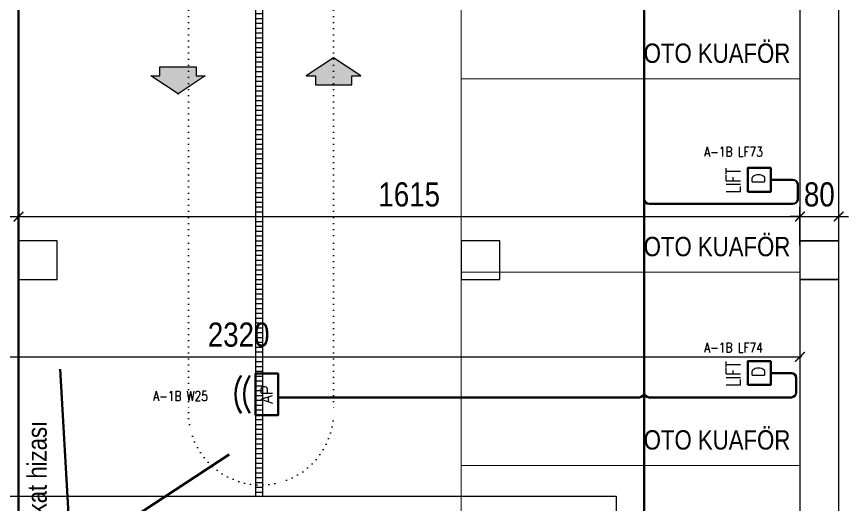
# Model space of a CAD drawing. Header units: metres. Extents: x -13621 to 152406, y -16073 to 22221.
# Drawn here: x 7521 to 9240, y 335 to 1344 of the extents above; entities that cross this region are included whole.
import ezdxf
from ezdxf.enums import TextEntityAlignment as Align

# ---------------------------------------------------------------- set-up
doc = ezdxf.new("R2010")
doc.units = ezdxf.units.M
doc.header["$LTSCALE"] = 100
doc.header["$MEASUREMENT"] = 0
doc.linetypes.add('DOT2', pattern=[0.125, 0, -0.125])
doc.linetypes.add('HIDDEN', pattern=[0.375, 0.25, -0.125])
doc.layers.get('0').update_dxf_attribs({"color": 9, "lineweight": 9})
for name, color, linetype, lineweight in [('00', 9, 'Continuous', 9), ('01', 9, 'Continuous', 9), ('06D', 9, 'Continuous', 9), ('20', 9, 'DOT2', 9), ('21', 9, 'Continuous', 9), ('25', 9, 'Continuous', 9), ('Data  Tavan', 170, 'Continuous', 30), ('E-ACCESS POINT (KABLOSUZ ERİŞİM İÇİN)', 7, 'Continuous', 30), ('E-DAHİLİ DOME KAMERA', 7, 'Continuous', 30), ('E-DAHİLİ KAMERA', 7, 'Continuous', 30), ('E-DATA LIFT PRIZI', 7, 'Continuous', 30), ('E-YAZI', 7, 'Continuous', 30)]:
    doc.layers.add(name, color=color, linetype=linetype, lineweight=lineweight)
doc.styles.add('E-YAZI', font='txttw.shx')
doc.styles.add('MuuM_TEXT-STANDART', font='ARIALN.TTF')
doc.dimstyles.new('MuuM_DIM200', dxfattribs={"dimscale": 20, "dimtxt": 2, "dimasz": 1, "dimexe": 1, "dimexo": 1, "dimgap": 1, "dimtad": 1, "dimdec": 1, "dimrnd": 0.5, "dimdsep": 46, "dimtxsty": 'MuuM_TEXT-STANDART', "dimblk": 'ARCHTICK', "dimcen": 0, "dimdle": 0.15, "dimclrd": 256, "dimclre": 256, "dimclrt": 256, "dimadec": 0, "dimazin": 0, "dimtfac": 5, "dimtdec": 1, "dimtix": 1, "dimtmove": 2, "dimatfit": 3, "dimldrblk": 'DOT', "dimfxl": 3, "dimfxlon": 1, "dimtolj": 1, "dimlwd": -1, "dimlwe": -1, "dimarcsym": 0})

# ---------------------------------------------------------------- blocks, each defined once
blk = doc.blocks.new('E-DATA LIFT PRIZI')
at = {"layer": 'E-DATA LIFT PRIZI', "color": 2}
blk.add_line((0, 0), (0, 42), dxfattribs=at)
blk.add_lwpolyline([(-24.6, 89.6), (24.6, 89.6), (24.6, 42), (-24.6, 42)], close=True, dxfattribs=at)
at = {"layer": 'E-DATA LIFT PRIZI', "color": 2, "style": 'E-YAZI', "width": 0.7}
blk.add_text('LIFT', height=30, dxfattribs=at).set_placement((-28, 104.2))
at = {"layer": 'E-DATA LIFT PRIZI', "color": 2, "style": 'E-YAZI'}
blk.add_text('D', height=25.6, dxfattribs=at).set_placement((-8.8, 54.6))
blk = doc.blocks.new('*U215')
at = {"layer": 'E-ACCESS POINT (KABLOSUZ ERİŞİM İÇİN)', "color": 4}
blk.add_lwpolyline([(-2.395, 3.237), (2.395, 3.237), (2.395, 0.647), (-2.395, 0.647)], close=True, dxfattribs=at)
at = {"layer": 'E-ACCESS POINT (KABLOSUZ ERİŞİM İÇİN)', "color": 3}
for centre in [(0, 1.555), (0, 0.549)]:
    blk.add_arc(centre, 3.988, 57.1828, 122.8172, dxfattribs=at)
at = {"layer": 'E-ACCESS POINT (KABLOSUZ ERİŞİM İÇİN)', "color": 3, "style": 'E-YAZI'}
blk.add_text('AP', height=1.28, dxfattribs=at).set_placement((-1.054, 1.311))
blk = doc.blocks.new('100_DAHİLİ DOME KAMERA')
at = {"layer": 'E-DAHİLİ DOME KAMERA', "color": 4}
for p, q in [((-1.936, 0.715), (-1.936, -0.689)), ((0.82, 0.715), (-1.936, 0.715)), ((0.82, -0.689), (0.82, 0.715)), ((0.82, 0.294), (2.131, 0.668)), ((2.131, 0.668), (2.131, -0.643)), ((0.82, -0.268), (2.131, -0.643)), ((-1.936, -0.689), (0.82, -0.689))]:
    blk.add_line(p, q, dxfattribs=at)
at = {"layer": 'E-DAHİLİ DOME KAMERA', "color": 4, "linetype": 'Continuous'}
blk.add_circle((0, 0), 2.566, dxfattribs=at)
at = {"layer": 'E-DAHİLİ KAMERA', "color": 4}
for q in [(13.416, 6.264), (13.416, -6.264)]:
    blk.add_line((2.566, 0), q, dxfattribs=at)
blk = doc.blocks.new('p-kolon_80x80')
blk.add_lwpolyline([(-40, -40), (40, -40), (40, 40), (-40, 40)], close=True)
blk = doc.blocks.new('2.bod.sitatik')
at = {"layer": '01'}
for p in [(7565, -7790), (8480, -7790), (9180, -7790)]:
    blk.add_blockref('p-kolon_80x80', p, dxfattribs=at)
blk = doc.blocks.new('p-ızgara')
at = {"layer": '06D'}
h = blk.add_hatch(dxfattribs=at)
h.set_pattern_fill('_USER', color=252, scale=10, angle=180, style=0, pattern_type=0)
h.set_pattern_definition([(180, (20, -8630), (-1e-15, -10), [])])
h.paths.add_polyline_path([(8015, -4975), (8015, -8278.5), (8030, -8278.5), (8030, -4975)])
blk.add_lwpolyline([(8015, -4975), (8015, -8278.5), (8030, -8278.5), (8030, -4975)], close=True, dxfattribs=at)
blk = doc.blocks.new('_ArchTick')
at = {"color": 0, "linetype": 'ByBlock', "const_width": 0.15}
blk.add_lwpolyline([(-0.5, -0.5), (0.5, 0.5)], dxfattribs=at)
blk = doc.blocks.new('*D448')
at = {"layer": '25', "transparency": 16777216}
for p, q in [((6820, -32440.8), (6820, -32360.8)), ((7525, -32440.8), (7525, -32360.8)), ((6817, -32380.8), (7528, -32380.8))]:
    blk.add_line(p, q, dxfattribs=at)
at = {"layer": '25', "transparency": 16777216, "xscale": 20, "yscale": 20, "zscale": 20, "rotation": 180}
blk.add_blockref('_ArchTick', (6820, -32380.8), dxfattribs=at)
at = {"layer": '25', "transparency": 16777216, "xscale": 20, "yscale": 20, "zscale": 20}
blk.add_blockref('_ArchTick', (7525, -32380.8), dxfattribs=at)
at = {"layer": '25', "transparency": 16777216, "insert": (7172.5, -32335.2), "char_height": 50, "attachment_point": 5, "style": 'MuuM_TEXT-STANDART'}
blk.add_mtext('\\A1;705', dxfattribs=at)
blk = doc.blocks.new('_Dot')
at = {"color": 0, "linetype": 'ByBlock', "lineweight": -2}
blk.add_line((-0.5, 0), (-1, 0), dxfattribs=at)
at = {"color": 0, "linetype": 'ByBlock', "const_width": 0.5}
blk.add_lwpolyline([(-0.25, 0, 1), (0.25, 0, 1)], format="xyb", close=True, dxfattribs=at)
blk = doc.blocks.new('*D449')
at = {"layer": '25', "transparency": 16777216}
for p, q in [((7525, -32440.8), (7525, -32360.8)), ((9140, -32440.8), (9140, -32360.8)), ((7522, -32380.8), (9143, -32380.8))]:
    blk.add_line(p, q, dxfattribs=at)
at = {"layer": '25', "transparency": 16777216, "xscale": 20, "yscale": 20, "zscale": 20, "rotation": 180}
blk.add_blockref('_ArchTick', (7525, -32380.8), dxfattribs=at)
at = {"layer": '25', "transparency": 16777216, "xscale": 20, "yscale": 20, "zscale": 20}
blk.add_blockref('_ArchTick', (9140, -32380.8), dxfattribs=at)
at = {"layer": '25', "transparency": 16777216, "insert": (8332.5, -32335.2), "char_height": 50, "attachment_point": 5, "style": 'MuuM_TEXT-STANDART'}
blk.add_mtext('\\A1;1615', dxfattribs=at)
blk = doc.blocks.new('*D450')
at = {"layer": '25', "transparency": 16777216}
for p, q in [((9140, -32440.8), (9140, -32360.8)), ((9220, -32410.8), (9220, -32360.8)), ((9140, -32380.8), (9120, -32380.8)), ((9140, -32380.8), (9220, -32380.8)), ((9220, -32380.8), (9240, -32380.8))]:
    blk.add_line(p, q, dxfattribs=at)
at = {"layer": '25', "transparency": 16777216, "xscale": 20, "yscale": 20, "zscale": 20}
blk.add_blockref('_ArchTick', (9140, -32380.8), dxfattribs=at)
at = {"layer": '25', "transparency": 16777216, "xscale": 20, "yscale": 20, "zscale": 20, "rotation": 180}
blk.add_blockref('_ArchTick', (9220, -32380.8), dxfattribs=at)
at = {"layer": '25', "transparency": 16777216, "insert": (9180, -32335.2), "char_height": 50, "attachment_point": 5, "style": 'MuuM_TEXT-STANDART'}
blk.add_mtext('\\A1;80', dxfattribs=at)
blk = doc.blocks.new('*D453')
at = {"layer": '25', "transparency": 16777216}
for p, q in [((9140, -32610.8), (9140, -32690.8)), ((6820, -32730.8), (6820, -32650.8)), ((6817, -32670.8), (9143, -32670.8))]:
    blk.add_line(p, q, dxfattribs=at)
at = {"layer": '25', "transparency": 16777216, "xscale": 20, "yscale": 20, "zscale": 20, "rotation": 180}
blk.add_blockref('_ArchTick', (6820, -32670.8), dxfattribs=at)
at = {"layer": '25', "transparency": 16777216, "xscale": 20, "yscale": 20, "zscale": 20}
blk.add_blockref('_ArchTick', (9140, -32670.8), dxfattribs=at)
at = {"layer": '25', "transparency": 16777216, "insert": (7980, -32625.3), "char_height": 50, "attachment_point": 5, "style": 'MuuM_TEXT-STANDART'}
blk.add_mtext('\\A1;2320', dxfattribs=at)
blk = doc.blocks.new('p-işyeri')
at = {"color": 0, "const_width": 2}
blk.add_lwpolyline([(200, 0), (200, 700), (-200, 700), (-200, 0)], close=True, dxfattribs=at)
blk = doc.blocks.new('0_arrow1')
blk.add_hatch(color=254).paths.add_polyline_path([(0, 0), (-22.5, -15), (-15, -15), (-15, -22.5), (15, -22.5), (15, -15), (22.5, -15)])
at = {"linetype": 'ByBlock', "lineweight": -2}
blk.add_lwpolyline([(15, -22.5), (-15, -22.5), (-15, -15), (-22.5, -15), (0, 0), (22.5, -15), (15, -15)], close=True, dxfattribs=at)
blk.add_point((0, 0))
blk = doc.blocks.new('2.bod.Mimari')
at = {"layer": '00'}
for points in [[(9220, -7750), (9220, -7030), (9140, -7030), (9140, -7750)], [(9220, -8550), (9220, -7830), (9140, -7830), (9140, -8550)]]:
    blk.add_lwpolyline(points, close=True, dxfattribs=at)
at = {"layer": '06D', "linetype": 'DOT2'}
for points in [[(7876.12, -4350), (7876.12, -7755), (7876.12, -8105)], [(8176.12, -4350), (8176.12, -7755), (8176.12, -8105)]]:
    blk.add_lwpolyline(points, dxfattribs=at)
blk.add_lwpolyline([(7876.12, -8105, 1), (8176.12, -8105, 1)], format="xyb", dxfattribs=at)
at = {"layer": '06D'}
blk.add_lwpolyline([(1942.5, -8278.51), (8760, -8278.51), (8760, -8733.51), (8720, -8733.51), (8720, -8318.51), (1942.5, -8318.51), (1942.5, -8278.51)], dxfattribs=at)
at = {"layer": '20', "const_width": 5}
blk.add_lwpolyline([(7525, -8550), (7525, -4630)], dxfattribs=at)
at = {"layer": '06D'}
blk.add_blockref('p-ızgara', (0, 0), dxfattribs=at)
at = {"layer": '06D', "color": 89, "linetype": 'HIDDEN', "true_color": 0x2e4d23, "rotation": 90}
for p in [(9140, -7215), (9140, -7615), (9140, -8015), (9140, -8415)]:
    blk.add_blockref('p-işyeri', p, dxfattribs=at)
at = {"layer": '06D', "xscale": -2.5, "yscale": 2.5, "zscale": 2.5}
blk.add_blockref('0_arrow1', (8176.12, -7371.25), dxfattribs=at)
at = {"layer": '06D', "xscale": 2.5, "yscale": 2.5, "zscale": 2.5, "rotation": 180}
blk.add_blockref('0_arrow1', (7854.87, -7446.25), dxfattribs=at)
at = {"layer": '21', "style": 'MuuM_TEXT-STANDART'}
for p in [(8817.08, -7393.96), (8817.08, -7793.96), (8817.08, -8193.96)]:
    blk.add_text('OTO KUAFÖR', height=40, dxfattribs=at).set_placement(p, align=Align.BOTTOM_LEFT)
blk.add_text('üst kat hizası', height=40, rotation=90, dxfattribs=at).set_placement((7583.38, -8389.95))
at = {"layer": '25'}
for base, p1, p2, picture, middle in [((7525, -7699.98), (6820, -7959.4), (7525, -7889.37), '*D448', (7172.5, -7654.45)), ((9140, -7699.98), (7525, -7959.4), (9140, -7830), '*D449', (8332.5, -7654.45)), ((9220, -7699.98), (9140, -7830), (9220, -7750), '*D450', (9180, -7654.45)), ((9140, -7990), (6820, -8249.42), (9140, -7830), '*D453', (7980, -7944.47))]:
    dim = blk.add_linear_dim(base=base, p1=p1, p2=p2, dimstyle='MuuM_DIM200', override={"dimtxt": 2.5}, dxfattribs=at)
    dim.commit()
    dim.dimension.update_dxf_attribs({"geometry": picture, "text_midpoint": middle, "insert": (0, 24680.79)})

msp = doc.modelspace()

# ---------------------------------------------------------------- linework, layer by layer
at = {"layer": 'Data  Tavan'}
for p, q in [((8818.1, 1416.6), (8818.1, 966.3)), ((8818.1, 1002.5), (8818.1, -278.5)), ((9121.6, 1006.2), (9125.4, 1006.2)), ((9135.4, 996.2), (9135.4, 966.3)), ((9125.4, 956.3), (8828.1, 956.3)), ((8818.1, 612.4), (8818.1, 566)), ((9121.6, 606.3), (9122.3, 606.3)), ((9132.3, 596.3), (9132.3, 566)), ((8808.1, 556), (8061.6, 556)), ((8828.1, 556), (9122.3, 556))]:
    msp.add_line(p, q, dxfattribs=at)
for centre, start, end in [((9125.4, 996.2), 0, 90), ((8828.1, 966.3), 180, 270), ((9125.4, 966.3), 270, 0), ((9122.3, 596.3), 0, 90), ((8808.1, 566), 270, 0), ((8828.1, 566), 180, 270), ((9122.3, 566), 270, 0)]:
    msp.add_arc(centre, 10, start, end, dxfattribs=at)

# ---------------------------------------------------------------- block references
for name in ['2.bod.sitatik', '2.bod.Mimari']:
    msp.add_blockref(name, (0, 8630))
at = {"layer": 'E-ACCESS POINT (KABLOSUZ ERİŞİM İÇİN)', "xscale": 18, "yscale": 18, "zscale": 18, "rotation": 89.99999999999999}
msp.add_blockref('*U215', (8073.3, 562.2), dxfattribs=at)
at = {"layer": 'E-DAHİLİ DOME KAMERA', "xscale": 31.24999999834266, "yscale": 31.24999999834266, "zscale": 31.24999999834266, "rotation": 63.25770130671116}
msp.add_blockref('100_DAHİLİ DOME KAMERA', (7597.3, 151.7), dxfattribs=at)
at = {"layer": 'E-DATA LIFT PRIZI', "color": 1, "rotation": 89.99999999999999}
for p in [(9121.6, 1006.2), (9121.6, 606.3)]:
    msp.add_blockref('E-DATA LIFT PRIZI', p, dxfattribs=at)

# ---------------------------------------------------------------- texts
at = {"layer": 'E-YAZI', "color": 6, "style": 'E-YAZI', "width": 0.8}
for s, p in [('A-1B LF73', (8942.3, 1054.2)), ('A-1B LF74', (8942.3, 649.1)), ('A-1B W25', (7803.3, 548.8))]:
    msp.add_text(s, height=20, dxfattribs=at).set_placement(p)

doc.saveas('drawing.dxf')
